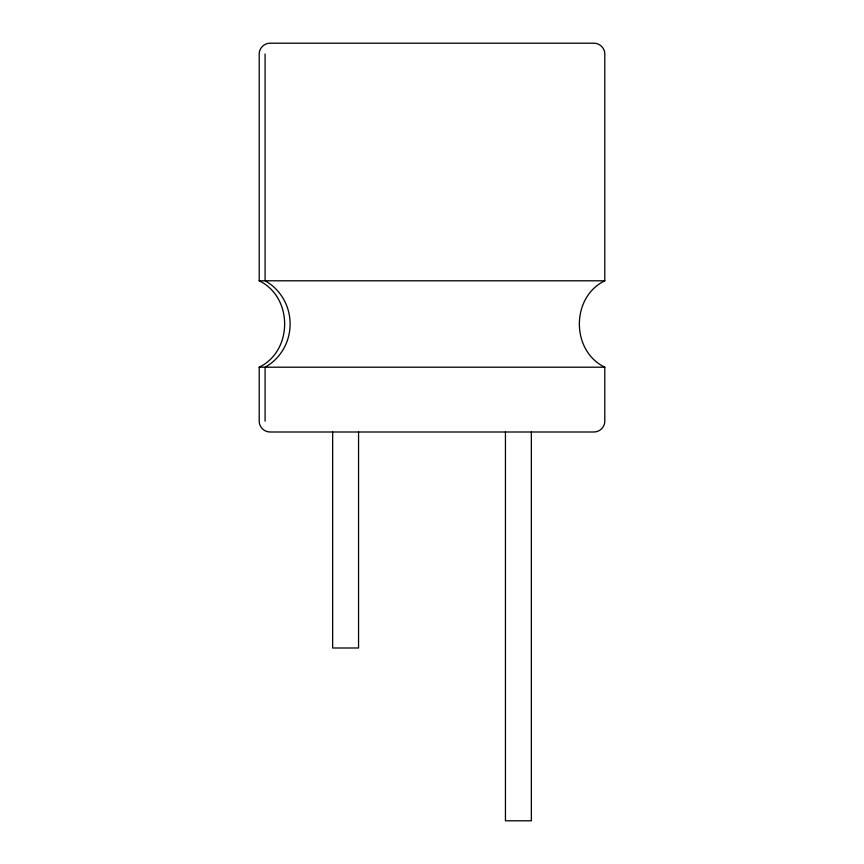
<?xml version="1.0" encoding="UTF-8"?>
<svg xmlns="http://www.w3.org/2000/svg" width="864" height="864" viewBox="0 0 864 864"><rect width="100%" height="100%" fill="white"/><g stroke="black" fill="none" stroke-linecap="round" stroke-linejoin="round"><path stroke-width="1.3" d="M259.2 367.2C293.112 350.87 293.112 297.13 259.2 280.8L259.2 54C259.114 48.19 264.308 43.114 270.097 43.2L593.903 43.2C599.692 43.114 604.886 48.19 604.8 54L604.8 280.8C570.888 297.13 570.888 350.87 604.8 367.2L604.8 421.2C604.886 427.01 599.692 432.086 593.903 432L270.097 432C264.308 432.086 259.114 427.01 259.2 421.2L259.2 367.2L604.8 367.2M259.2 280.8L604.8 280.8M531.36 431.968L531.36 820.8L505.44 820.8L505.44 431.968M358.56 431.935L358.56 648L332.64 648L332.64 431.935M265.086 54L265.086 280.8A48.956 47.293 -90 0 1 290.12 324A48.956 47.293 -90 0 1 265.086 367.2L265.086 421.2"/></g></svg>
